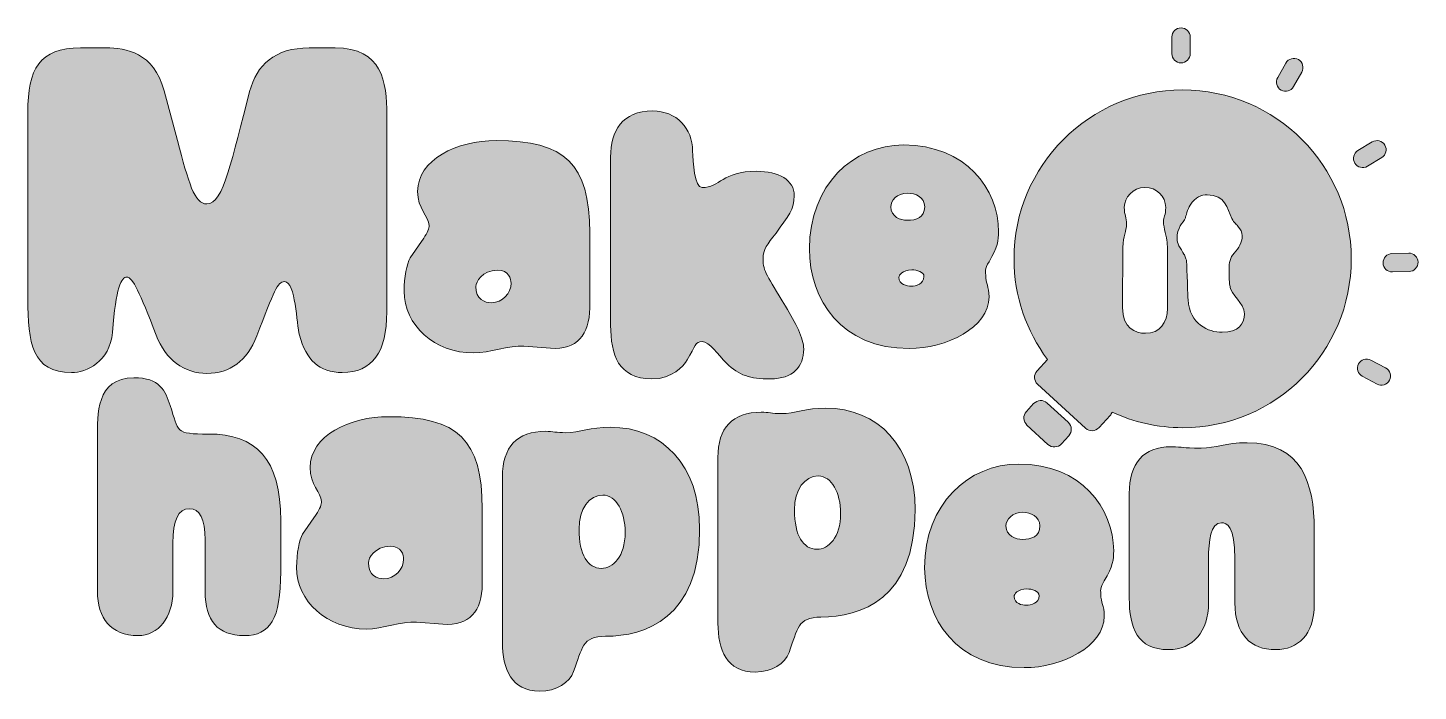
# Model space of a CAD drawing. Header units: inches. Extents: x 0 to 778, y 0 to 371.
import ezdxf

# ---------------------------------------------------------------- set-up
doc = ezdxf.new("R2010")
doc.units = ezdxf.units.IN
doc.header["$MEASUREMENT"] = 0
doc.layers.add('Calque 1', color=7, linetype='Continuous')

msp = doc.modelspace()

# ---------------------------------------------------------------- hatches: boundary and pattern name
at = {"layer": 'Calque 1', "true_color": 0x2c3b50}
h = msp.add_hatch(color=159, dxfattribs=at)
h.dxf.hatch_style = 2
edge = h.paths.add_edge_path()
edge.add_spline(control_points=[(325.93, 147.62), (314.94, 147.62), (308.87, 144.57), (300.9, 144.57), (295.98, 144.57), (293.71, 145.33), (289.91, 145.33), (273.61, 145.33), (265.64, 136.59), (265.64, 119.9), (265.64, 119.9), (265.64, 27.32), (265.64, 27.32), (265.64, 12.51), (270.58, 0), (286.5, 0), (295.98, 0), (303.18, 4.74), (305.45, 11), (310.39, 24.09), (310.01, 30.73), (323.28, 30.73), (345.28, 30.73), (375.98, 40.6), (375.98, 90.68), (375.98, 126.36), (355.13, 147.62), (325.93, 147.62), (325.93, 147.62), (325.93, 147.62), (325.93, 147.62)], knot_values=[0, 0, 0, 0, 1, 1, 1, 2, 2, 2, 3, 3, 3, 4, 4, 4, 5, 5, 5, 6, 6, 6, 7, 7, 7, 8, 8, 8, 9, 9, 9, 10, 10, 10, 10], degree=3, periodic=1)
edge = h.paths.add_edge_path()
edge.add_spline(control_points=[(446.5, 158.3), (435.51, 158.3), (429.43, 155.26), (421.47, 155.26), (416.54, 155.26), (414.27, 156.02), (410.48, 156.02), (394.18, 156.02), (386.2, 147.29), (386.2, 130.6), (386.2, 130.6), (386.2, 38), (386.2, 38), (386.2, 23.21), (391.13, 10.7), (407.06, 10.7), (416.54, 10.7), (423.76, 15.43), (426.01, 21.69), (430.95, 34.78), (430.57, 41.42), (443.86, 41.42), (465.85, 41.42), (496.54, 51.29), (496.54, 101.37), (496.54, 137.05), (475.69, 158.3), (446.5, 158.3), (446.5, 158.3), (446.5, 158.3), (446.5, 158.3)], knot_values=[0, 0, 0, 0, 1, 1, 1, 2, 2, 2, 3, 3, 3, 4, 4, 4, 5, 5, 5, 6, 6, 6, 7, 7, 7, 8, 8, 8, 9, 9, 9, 10, 10, 10, 10], degree=3, periodic=1)
edge = h.paths.add_edge_path()
edge.add_spline(control_points=[(554.6, 127), (526.16, 127), (501.88, 104.62), (501.88, 68.94), (501.88, 40.49), (519.71, 13.16), (557.63, 13.16), (578.48, 13.16), (602.38, 24.93), (602.38, 42), (602.38, 48.44), (600.48, 48.82), (600.48, 54.53), (600.48, 55.66), (599.71, 57.57), (602.38, 61.74), (607.3, 69.7), (607.68, 73.87), (607.68, 78.42), (607.68, 102.33), (589.48, 127), (554.6, 127), (554.6, 127), (554.6, 127), (554.6, 127)], knot_values=[0, 0, 0, 0, 1, 1, 1, 2, 2, 2, 3, 3, 3, 4, 4, 4, 5, 5, 5, 6, 6, 6, 7, 7, 7, 8, 8, 8, 8], degree=3, periodic=1)
edge = h.paths.add_edge_path()
edge.add_spline(control_points=[(682.36, 138.95), (670.22, 138.95), (664.92, 135.92), (656.58, 135.92), (645.21, 135.92), (647.1, 136.67), (639.9, 136.67), (624.35, 136.67), (616.38, 127.57), (616.38, 110.49), (616.38, 110.49), (616.38, 52.06), (616.38, 52.06), (616.38, 35.37), (620.93, 23.22), (638.38, 23.22), (652.03, 23.22), (660.75, 33.46), (660.75, 49.4), (660.75, 49.4), (660.75, 74.06), (660.75, 74.06), (660.75, 83.92), (661.89, 94.18), (667.96, 94.18), (670.98, 94.18), (675.52, 92.28), (675.52, 74.06), (675.52, 74.06), (675.52, 49.4), (675.52, 49.4), (675.52, 31.94), (684.25, 23.22), (698.29, 23.22), (710.8, 23.22), (719.9, 31.56), (719.9, 48.64), (719.9, 48.64), (719.9, 90.39), (719.9, 90.39), (719.9, 116.56), (712.7, 138.95), (682.36, 138.95), (682.36, 138.95), (682.36, 138.95), (682.36, 138.95)], knot_values=[0, 0, 0, 0, 1, 1, 1, 2, 2, 2, 3, 3, 3, 4, 4, 4, 5, 5, 5, 6, 6, 6, 7, 7, 7, 8, 8, 8, 9, 9, 9, 10, 10, 10, 11, 11, 11, 12, 12, 12, 13, 13, 13, 14, 14, 14, 15, 15, 15, 15], degree=3, periodic=1)
edge = h.paths.add_edge_path()
edge.add_spline(control_points=[(101.17, 143.81), (81.96, 143.81), (84.65, 144.95), (79.66, 159.76), (76.97, 168.11), (73.9, 175.31), (59.3, 175.31), (38.16, 175.31), (38.93, 154.06), (38.93, 141.92), (38.93, 141.92), (38.93, 55.78), (38.93, 55.78), (38.93, 41), (46.61, 31.11), (61.6, 31.11), (73.12, 31.11), (81.19, 41.37), (81.19, 55.78), (81.19, 55.78), (81.19, 82.73), (81.19, 82.73), (81.19, 95.63), (84.26, 102.07), (90.41, 102.07), (96.18, 102.07), (99.25, 96.39), (99.25, 84.62), (99.25, 84.62), (99.25, 55.78), (99.25, 55.78), (99.25, 39.47), (106.16, 31.11), (121.15, 31.11), (135.74, 31.11), (141.51, 40.24), (141.51, 66.79), (141.51, 66.79), (141.51, 95.25), (141.51, 95.25), (141.51, 130.16), (127.68, 143.81), (101.17, 143.81), (101.17, 143.81), (101.17, 143.81), (101.17, 143.81)], knot_values=[0, 0, 0, 0, 1, 1, 1, 2, 2, 2, 3, 3, 3, 4, 4, 4, 5, 5, 5, 6, 6, 6, 7, 7, 7, 8, 8, 8, 9, 9, 9, 10, 10, 10, 11, 11, 11, 12, 12, 12, 13, 13, 13, 14, 14, 14, 15, 15, 15, 15], degree=3, periodic=1)
edge = h.paths.add_edge_path()
edge.add_spline(control_points=[(201.97, 153.52), (179.98, 153.52), (157.99, 142.89), (157.99, 125.07), (157.99, 115.57), (164.06, 111.02), (164.44, 106.09), (164.44, 104.58), (163.49, 101.91), (161.4, 98.88), (161.4, 98.88), (153.81, 87.87), (153.81, 87.87), (151.92, 84.45), (150.4, 77.24), (150.4, 69.29), (150.4, 50.3), (167.47, 34.75), (189.47, 34.75), (198.18, 34.75), (209.18, 39.11), (217.51, 38.54), (217.51, 38.54), (232.31, 37.4), (232.31, 37.4), (247.1, 36.28), (254.31, 45), (254.31, 59.8), (254.31, 59.8), (254.31, 101.91), (254.31, 101.91), (254.31, 140.62), (240.64, 153.52), (201.97, 153.52)], knot_values=[0, 0, 0, 0, 1, 1, 1, 2, 2, 2, 3, 3, 3, 4, 4, 4, 5, 5, 5, 6, 6, 6, 7, 7, 7, 8, 8, 8, 9, 9, 9, 10, 10, 10, 11, 11, 11, 11], degree=3, periodic=1)
edge = h.paths.add_edge_path()
edge.add_spline(control_points=[(558.78, 48.06), (556.49, 48.06), (551.94, 48.82), (551.94, 53.01), (551.94, 54.15), (553.83, 57.18), (559.15, 57.18), (561.8, 57.18), (565.96, 56.04), (565.96, 53.39), (565.96, 49.21), (561.42, 48.06), (558.78, 48.06), (558.78, 48.06), (558.78, 48.06), (558.78, 48.06)], knot_values=[0, 0, 0, 0, 1, 1, 1, 2, 2, 2, 3, 3, 3, 4, 4, 4, 5, 5, 5, 5], degree=3, periodic=1)
edge = h.paths.add_edge_path()
edge.add_spline(control_points=[(199.32, 62.83), (195.53, 62.83), (190.6, 64.73), (190.6, 71.93), (190.6, 74.22), (194.01, 81.04), (202.73, 81.04), (209.18, 81.04), (210.32, 76.11), (210.32, 73.84), (210.32, 68.14), (205.38, 62.83), (199.32, 62.83)], knot_values=[0, 0, 0, 0, 1, 1, 1, 2, 2, 2, 3, 3, 3, 4, 4, 4, 4], degree=3, periodic=1)
edge = h.paths.add_edge_path()
edge.add_spline(control_points=[(321.01, 68.68), (313.42, 68.68), (308.49, 76.27), (308.49, 90.68), (308.49, 102.07), (314.18, 109.67), (321.77, 109.67), (329.35, 109.67), (334.28, 100.18), (334.28, 88.79), (334.28, 75.14), (327.45, 68.68), (321.01, 68.68), (321.01, 68.68), (321.01, 68.68), (321.01, 68.68)], knot_values=[0, 0, 0, 0, 1, 1, 1, 2, 2, 2, 3, 3, 3, 4, 4, 4, 5, 5, 5, 5], degree=3, periodic=1)
edge = h.paths.add_edge_path()
edge.add_spline(control_points=[(441.57, 79.37), (433.98, 79.37), (429.04, 86.97), (429.04, 101.37), (429.04, 112.76), (434.74, 120.35), (442.33, 120.35), (449.9, 120.35), (454.84, 110.86), (454.84, 99.49), (454.84, 85.83), (448.03, 79.37), (441.57, 79.37), (441.57, 79.37), (441.57, 79.37), (441.57, 79.37)], knot_values=[0, 0, 0, 0, 1, 1, 1, 2, 2, 2, 3, 3, 3, 4, 4, 4, 5, 5, 5, 5], degree=3, periodic=1)
edge = h.paths.add_edge_path()
edge.add_spline(control_points=[(556.49, 84.87), (553.08, 84.87), (547.38, 86.77), (547.38, 92.48), (547.38, 95.89), (550.81, 100.06), (556.87, 100.06), (561.04, 100.06), (566.34, 97.78), (566.34, 92.48), (566.34, 86.39), (561.8, 84.87), (556.49, 84.87)], knot_values=[0, 0, 0, 0, 1, 1, 1, 2, 2, 2, 3, 3, 3, 4, 4, 4, 4], degree=3, periodic=1)
edge = h.paths.add_edge_path()
edge.add_spline(control_points=[(578.46, 138.35), (578.46, 138.35), (582.55, 142.82), (582.55, 142.82), (584.53, 144.98), (584.38, 148.39), (582.21, 150.38), (582.21, 150.38), (570.43, 161.16), (570.43, 161.16), (568.26, 163.15), (564.89, 162.99), (562.89, 160.82), (562.89, 160.82), (558.81, 156.36), (558.81, 156.36), (556.82, 154.19), (556.98, 150.79), (559.14, 148.81), (559.14, 148.81), (570.91, 138.02), (570.91, 138.02), (573.08, 136.04), (576.48, 136.18), (578.46, 138.35), (578.46, 138.35), (578.46, 138.35), (578.46, 138.35)], knot_values=[0, 0, 0, 0, 1, 1, 1, 2, 2, 2, 3, 3, 3, 4, 4, 4, 5, 5, 5, 6, 6, 6, 7, 7, 7, 8, 8, 8, 9, 9, 9, 9], degree=3, periodic=1)
edge = h.paths.add_edge_path()
edge.add_spline(control_points=[(646.25, 336.24), (594.14, 336.24), (551.9, 293.96), (551.9, 241.81), (551.9, 220.71), (558.9, 201.28), (570.6, 185.55), (570.6, 185.55), (564.77, 179.19), (564.77, 179.19), (562.78, 177.01), (562.93, 173.62), (565.1, 171.63), (565.1, 171.63), (591.93, 147.05), (591.93, 147.05), (594.1, 145.08), (597.5, 145.22), (599.47, 147.39), (599.47, 147.39), (605.68, 154.17), (605.68, 154.17), (606.21, 154.74), (606.56, 155.41), (606.8, 156.11), (618.82, 150.56), (632.16, 147.37), (646.25, 147.37), (698.39, 147.37), (740.63, 189.66), (740.63, 241.81), (740.63, 293.96), (698.39, 336.24), (646.25, 336.24), (646.25, 336.24), (646.25, 336.24), (646.25, 336.24)], knot_values=[0, 0, 0, 0, 1, 1, 1, 2, 2, 2, 3, 3, 3, 4, 4, 4, 5, 5, 5, 6, 6, 6, 7, 7, 7, 8, 8, 8, 9, 9, 9, 10, 10, 10, 11, 11, 11, 12, 12, 12, 12], degree=3, periodic=1)
edge = h.paths.add_edge_path()
edge.add_spline(control_points=[(759.87, 180.77), (759.87, 180.77), (751.61, 185.16), (751.61, 185.16), (749.12, 186.48), (746.01, 185.53), (744.69, 183.04), (743.36, 180.55), (744.32, 177.44), (746.8, 176.12), (746.8, 176.12), (755.06, 171.73), (755.06, 171.73), (757.55, 170.39), (760.67, 171.36), (761.98, 173.85), (763.3, 176.34), (762.35, 179.45), (759.87, 180.77), (759.87, 180.77), (759.87, 180.77), (759.87, 180.77)], knot_values=[0, 0, 0, 0, 1, 1, 1, 2, 2, 2, 3, 3, 3, 4, 4, 4, 5, 5, 5, 6, 6, 6, 7, 7, 7, 7], degree=3, periodic=1)
edge = h.paths.add_edge_path()
edge.add_spline(control_points=[(415.65, 174.66), (428.17, 174.66), (434.23, 181.49), (434.23, 191.36), (434.23, 197.43), (429.69, 205.78), (424, 215.26), (413.77, 232.72), (411.48, 234.24), (411.48, 241.83), (411.48, 247.14), (413.77, 249.79), (418.7, 256.24), (425.51, 265.35), (428.93, 269.53), (428.93, 277.12), (428.93, 285.84), (420.21, 290.77), (407.7, 290.77), (388.74, 290.77), (387.21, 281.67), (377.36, 281.67), (373.19, 281.67), (372.05, 296.08), (372.05, 302.15), (372.05, 314.68), (362.95, 324.54), (349.68, 324.54), (332.61, 324.54), (326.16, 313.16), (326.16, 298.74), (326.16, 298.74), (326.16, 204.64), (326.16, 204.64), (326.16, 188.32), (330.34, 174.66), (349.29, 174.66), (360.68, 174.66), (366.74, 181.49), (369.01, 185.28), (373.56, 193.26), (373.56, 195.54), (377.36, 195.54), (381.53, 195.54), (386.08, 188.32), (391.01, 183.39), (398.21, 176.56), (403.9, 174.66), (415.65, 174.66), (415.65, 174.66), (415.65, 174.66), (415.65, 174.66)], knot_values=[0, 0, 0, 0, 1, 1, 1, 2, 2, 2, 3, 3, 3, 4, 4, 4, 5, 5, 5, 6, 6, 6, 7, 7, 7, 8, 8, 8, 9, 9, 9, 10, 10, 10, 11, 11, 11, 12, 12, 12, 13, 13, 13, 14, 14, 14, 15, 15, 15, 16, 16, 16, 17, 17, 17, 17], degree=3, periodic=1)
edge = h.paths.add_edge_path()
edge.add_spline(control_points=[(43.87, 359.77), (54.84, 359.77), (70.54, 357.27), (76.27, 335.83), (76.27, 335.83), (83.74, 307.89), (83.74, 307.89), (89.98, 284.44), (93.23, 272.48), (100.2, 272.48), (109.67, 272.48), (114.15, 297.92), (124.12, 335.33), (128.11, 350.29), (138.09, 359.77), (157.52, 359.77), (157.52, 359.77), (171.98, 359.77), (171.98, 359.77), (198.4, 359.77), (200.89, 340.82), (200.89, 322.35), (200.89, 322.35), (200.89, 212.11), (200.89, 212.11), (200.89, 189.67), (192.91, 178.2), (175.97, 178.2), (163.01, 178.2), (155.78, 185.18), (152.04, 199.14), (150.29, 205.13), (150.05, 229.08), (143.57, 229.08), (139.59, 229.08), (138.09, 224.09), (128.11, 198.65), (122.64, 184.68), (113.16, 177.7), (100.2, 177.7), (87.74, 177.7), (77.02, 185.18), (71.79, 199.14), (62.57, 223.09), (58.82, 231.57), (55.35, 231.57), (52.35, 231.57), (49.36, 226.09), (47.36, 200.64), (45.86, 184.18), (32.9, 178.2), (24.43, 178.2), (2.5, 178.2), (0, 194.66), (0, 219.6), (0, 219.6), (0, 323.85), (0, 323.85), (0, 347.8), (6.49, 359.77), (29.42, 359.77), (29.42, 359.77), (43.87, 359.77), (43.87, 359.77), (43.87, 359.77), (43.87, 359.77), (43.87, 359.77)], knot_values=[0, 0, 0, 0, 1, 1, 1, 2, 2, 2, 3, 3, 3, 4, 4, 4, 5, 5, 5, 6, 6, 6, 7, 7, 7, 8, 8, 8, 9, 9, 9, 10, 10, 10, 11, 11, 11, 12, 12, 12, 13, 13, 13, 14, 14, 14, 15, 15, 15, 16, 16, 16, 17, 17, 17, 18, 18, 18, 19, 19, 19, 20, 20, 20, 21, 21, 21, 22, 22, 22, 22], degree=3, periodic=1)
edge = h.paths.add_edge_path()
edge.add_spline(control_points=[(249.59, 189.17), (258.31, 189.17), (269.31, 193.53), (277.65, 192.96), (277.65, 192.96), (292.45, 191.82), (292.45, 191.82), (307.23, 190.69), (314.43, 199.41), (314.43, 214.21), (314.43, 214.21), (314.43, 256.33), (314.43, 256.33), (314.43, 295.03), (300.78, 307.94), (262.11, 307.94), (240.11, 307.94), (218.12, 297.3), (218.12, 279.48), (218.12, 269.99), (224.19, 265.43), (224.57, 260.5), (224.57, 258.98), (223.62, 256.33), (221.53, 253.29), (221.53, 253.29), (213.95, 242.29), (213.95, 242.29), (212.06, 238.88), (210.53, 231.67), (210.53, 223.69), (210.53, 204.72), (227.6, 189.17), (249.59, 189.17), (249.59, 189.17), (249.59, 189.17), (249.59, 189.17)], knot_values=[0, 0, 0, 0, 1, 1, 1, 2, 2, 2, 3, 3, 3, 4, 4, 4, 5, 5, 5, 6, 6, 6, 7, 7, 7, 8, 8, 8, 9, 9, 9, 10, 10, 10, 11, 11, 11, 12, 12, 12, 12], degree=3, periodic=1)
edge = h.paths.add_edge_path()
edge.add_spline(control_points=[(493.18, 191.63), (514.03, 191.63), (537.92, 203.4), (537.92, 220.47), (537.92, 226.92), (536.04, 227.3), (536.04, 232.99), (536.04, 234.13), (535.28, 236.02), (537.92, 240.2), (542.86, 248.17), (543.23, 252.34), (543.23, 256.9), (543.23, 280.81), (525.03, 305.47), (490.14, 305.47), (461.71, 305.47), (437.44, 283.08), (437.44, 247.41), (437.44, 218.95), (455.26, 191.63), (493.18, 191.63)], knot_values=[0, 0, 0, 0, 1, 1, 1, 2, 2, 2, 3, 3, 3, 4, 4, 4, 5, 5, 5, 6, 6, 6, 7, 7, 7, 7], degree=3, periodic=1)
edge = h.paths.add_edge_path()
edge.add_spline(control_points=[(637.79, 214.08), (637.79, 206.29), (633.5, 200.15), (625.51, 200.15), (619.78, 200.15), (612.5, 203.01), (612.61, 214.49), (612.61, 214.49), (612.81, 248.1), (612.81, 248.1), (612.81, 255.07), (614.85, 256.91), (614.85, 261.23), (614.85, 265.12), (613.62, 265.94), (613.62, 270.65), (613.62, 275.98), (618.33, 281.72), (625.1, 281.72), (631.64, 281.72), (636.78, 277), (636.78, 270.45), (636.78, 265.94), (635.55, 265.53), (635.55, 262.46), (635.55, 260.82), (635.96, 258.77), (636.56, 256.5), (637.59, 252.4), (637.79, 249.54), (637.79, 246.26), (637.79, 246.26), (637.79, 214.08), (637.79, 214.08), (637.79, 214.08), (637.79, 214.08), (637.79, 214.08)], knot_values=[0, 0, 0, 0, 1, 1, 1, 2, 2, 2, 3, 3, 3, 4, 4, 4, 5, 5, 5, 6, 6, 6, 7, 7, 7, 8, 8, 8, 9, 9, 9, 10, 10, 10, 11, 11, 11, 12, 12, 12, 12], degree=3, periodic=1)
edge = h.paths.add_edge_path()
edge.add_spline(control_points=[(668.3, 200.76), (660.73, 200.76), (650.08, 205.06), (649.27, 219.01), (649.27, 219.62), (648.64, 236.63), (648.45, 240.32), (648.45, 241.14), (648.03, 242.37), (647.22, 244), (646.81, 244.42), (646.59, 245.44), (644.13, 249.13), (643.52, 250.56), (643.11, 251.79), (643.11, 253.02), (643.11, 259.38), (646.4, 261.84), (647.82, 264.71), (648.03, 265.32), (649.05, 269.63), (650.49, 271.88), (653.36, 276.39), (657.04, 277.62), (659.91, 277.62), (670.35, 277.62), (670.97, 270.24), (673.84, 264.3), (675.07, 261.84), (676.5, 261.02), (677.53, 259.59), (678.55, 258.15), (679.57, 256.91), (679.57, 254.66), (679.57, 250.77), (677.73, 248.1), (675.07, 245.03), (672.81, 242.57), (672.21, 239.5), (672.21, 236.22), (672.21, 230.28), (672.51, 228.64), (672.61, 227), (673.12, 221.26), (680.8, 217.57), (680.8, 211.01), (680.8, 205.27), (677.53, 200.76), (668.3, 200.76), (668.3, 200.76), (668.3, 200.76), (668.3, 200.76)], knot_values=[0, 0, 0, 0, 1, 1, 1, 2, 2, 2, 3, 3, 3, 4, 4, 4, 5, 5, 5, 6, 6, 6, 7, 7, 7, 8, 8, 8, 9, 9, 9, 10, 10, 10, 11, 11, 11, 12, 12, 12, 13, 13, 13, 14, 14, 14, 15, 15, 15, 16, 16, 16, 17, 17, 17, 17], degree=3, periodic=1)
edge = h.paths.add_edge_path()
edge.add_spline(control_points=[(262.87, 235.46), (269.31, 235.46), (270.44, 230.53), (270.44, 228.24), (270.44, 222.55), (265.52, 217.24), (259.45, 217.24), (255.66, 217.24), (250.73, 219.14), (250.73, 226.35), (250.73, 228.62), (254.14, 235.46), (262.87, 235.46)], knot_values=[0, 0, 0, 0, 1, 1, 1, 2, 2, 2, 3, 3, 3, 4, 4, 4, 4], degree=3, periodic=1)
edge = h.paths.add_edge_path()
edge.add_spline(control_points=[(494.31, 226.54), (492.04, 226.54), (487.5, 227.3), (487.5, 231.47), (487.5, 232.61), (489.39, 235.64), (494.7, 235.64), (497.35, 235.64), (501.52, 234.51), (501.52, 231.85), (501.52, 227.68), (496.97, 226.54), (494.31, 226.54)], knot_values=[0, 0, 0, 0, 1, 1, 1, 2, 2, 2, 3, 3, 3, 4, 4, 4, 4], degree=3, periodic=1)
edge = h.paths.add_edge_path()
edge.add_spline(control_points=[(772.75, 244.96), (772.75, 244.96), (763.4, 244.71), (763.4, 244.71), (760.59, 244.64), (758.36, 242.28), (758.42, 239.46), (758.5, 236.64), (760.86, 234.4), (763.68, 234.48), (763.68, 234.48), (773.02, 234.72), (773.02, 234.72), (775.84, 234.79), (778.08, 237.16), (778, 239.97), (777.94, 242.79), (775.57, 245.03), (772.75, 244.96), (772.75, 244.96), (772.75, 244.96), (772.75, 244.96)], knot_values=[0, 0, 0, 0, 1, 1, 1, 2, 2, 2, 3, 3, 3, 4, 4, 4, 5, 5, 5, 6, 6, 6, 7, 7, 7, 7], degree=3, periodic=1)
edge = h.paths.add_edge_path()
edge.add_spline(control_points=[(492.42, 278.53), (496.6, 278.53), (501.9, 276.24), (501.9, 270.93), (501.9, 264.86), (497.35, 263.35), (492.04, 263.35), (488.64, 263.35), (482.94, 265.24), (482.94, 270.93), (482.94, 274.35), (486.36, 278.53), (492.42, 278.53), (492.42, 278.53), (492.42, 278.53), (492.42, 278.53)], knot_values=[0, 0, 0, 0, 1, 1, 1, 2, 2, 2, 3, 3, 3, 4, 4, 4, 5, 5, 5, 5], degree=3, periodic=1)
edge = h.paths.add_edge_path()
edge.add_spline(control_points=[(749.65, 293.58), (749.65, 293.58), (757.66, 298.4), (757.66, 298.4), (760.07, 299.85), (760.86, 303.01), (759.41, 305.43), (757.96, 307.84), (754.8, 308.63), (752.38, 307.18), (752.38, 307.18), (744.37, 302.36), (744.37, 302.36), (741.95, 300.91), (741.17, 297.75), (742.62, 295.33), (744.07, 292.92), (747.23, 292.13), (749.65, 293.58), (749.65, 293.58), (749.65, 293.58), (749.65, 293.58)], knot_values=[0, 0, 0, 0, 1, 1, 1, 2, 2, 2, 3, 3, 3, 4, 4, 4, 5, 5, 5, 6, 6, 6, 7, 7, 7, 7], degree=3, periodic=1)
edge = h.paths.add_edge_path()
edge.add_spline(control_points=[(701.37, 336.18), (703.82, 334.79), (706.96, 335.66), (708.34, 338.12), (708.34, 338.12), (712.94, 346.26), (712.94, 346.26), (714.34, 348.71), (713.46, 351.85), (711.02, 353.24), (708.57, 354.62), (705.42, 353.75), (704.05, 351.3), (704.05, 351.3), (699.44, 343.16), (699.44, 343.16), (698.05, 340.71), (698.93, 337.57), (701.37, 336.18), (701.37, 336.18), (701.37, 336.18), (701.37, 336.18)], knot_values=[0, 0, 0, 0, 1, 1, 1, 2, 2, 2, 3, 3, 3, 4, 4, 4, 5, 5, 5, 6, 6, 6, 7, 7, 7, 7], degree=3, periodic=1)
edge = h.paths.add_edge_path()
edge.add_spline(control_points=[(645.37, 351.4), (648.18, 351.4), (650.49, 353.7), (650.49, 356.52), (650.49, 356.52), (650.49, 365.87), (650.49, 365.87), (650.49, 368.69), (648.18, 371), (645.37, 371), (642.56, 371), (640.25, 368.69), (640.25, 365.87), (640.25, 365.87), (640.25, 356.52), (640.25, 356.52), (640.25, 353.7), (642.56, 351.4), (645.37, 351.4)], knot_values=[0, 0, 0, 0, 1, 1, 1, 2, 2, 2, 3, 3, 3, 4, 4, 4, 5, 5, 5, 6, 6, 6, 6], degree=3, periodic=1)

# ---------------------------------------------------------------- linework, layer by layer
at = {"layer": 'Calque 1', "lineweight": 0}
for points, knots in [([(645.37, 351.4), (648.18, 351.4), (650.49, 353.7), (650.49, 356.52), (650.49, 356.52), (650.49, 365.87), (650.49, 365.87), (650.49, 368.69), (648.18, 371), (645.37, 371), (642.56, 371), (640.25, 368.69), (640.25, 365.87), (640.25, 365.87), (640.25, 356.52), (640.25, 356.52), (640.25, 353.7), (642.56, 351.4), (645.37, 351.4)], [0, 0, 0, 0, 1, 1, 1, 2, 2, 2, 3, 3, 3, 4, 4, 4, 5, 5, 5, 6, 6, 6, 6]), ([(43.87, 359.77), (54.84, 359.77), (70.54, 357.27), (76.27, 335.83), (76.27, 335.83), (83.74, 307.89), (83.74, 307.89), (89.98, 284.44), (93.23, 272.48), (100.2, 272.48), (109.67, 272.48), (114.15, 297.92), (124.12, 335.33), (128.11, 350.29), (138.09, 359.77), (157.52, 359.77), (157.52, 359.77), (171.98, 359.77), (171.98, 359.77), (198.4, 359.77), (200.89, 340.82), (200.89, 322.35), (200.89, 322.35), (200.89, 212.11), (200.89, 212.11), (200.89, 189.67), (192.91, 178.2), (175.97, 178.2), (163.01, 178.2), (155.78, 185.18), (152.04, 199.14), (150.29, 205.13), (150.05, 229.08), (143.57, 229.08), (139.59, 229.08), (138.09, 224.09), (128.11, 198.65), (122.64, 184.68), (113.16, 177.7), (100.2, 177.7), (87.74, 177.7), (77.02, 185.18), (71.79, 199.14), (62.57, 223.09), (58.82, 231.57), (55.35, 231.57), (52.35, 231.57), (49.36, 226.09), (47.36, 200.64), (45.86, 184.18), (32.9, 178.2), (24.43, 178.2), (2.5, 178.2), (0, 194.66), (0, 219.6), (0, 219.6), (0, 323.85), (0, 323.85), (0, 347.8), (6.49, 359.77), (29.42, 359.77), (29.42, 359.77), (43.87, 359.77), (43.87, 359.77), (43.87, 359.77), (43.87, 359.77), (43.87, 359.77)], [0, 0, 0, 0, 1, 1, 1, 2, 2, 2, 3, 3, 3, 4, 4, 4, 5, 5, 5, 6, 6, 6, 7, 7, 7, 8, 8, 8, 9, 9, 9, 10, 10, 10, 11, 11, 11, 12, 12, 12, 13, 13, 13, 14, 14, 14, 15, 15, 15, 16, 16, 16, 17, 17, 17, 18, 18, 18, 19, 19, 19, 20, 20, 20, 21, 21, 21, 22, 22, 22, 22]), ([(701.37, 336.18), (703.82, 334.79), (706.96, 335.66), (708.34, 338.12), (708.34, 338.12), (712.94, 346.26), (712.94, 346.26), (714.34, 348.71), (713.46, 351.85), (711.02, 353.24), (708.57, 354.62), (705.42, 353.75), (704.05, 351.3), (704.05, 351.3), (699.44, 343.16), (699.44, 343.16), (698.05, 340.71), (698.93, 337.57), (701.37, 336.18), (701.37, 336.18), (701.37, 336.18), (701.37, 336.18)], [0, 0, 0, 0, 1, 1, 1, 2, 2, 2, 3, 3, 3, 4, 4, 4, 5, 5, 5, 6, 6, 6, 7, 7, 7, 7]), ([(646.25, 336.24), (594.14, 336.24), (551.9, 293.96), (551.9, 241.81), (551.9, 220.71), (558.9, 201.28), (570.6, 185.55), (570.6, 185.55), (564.77, 179.19), (564.77, 179.19), (562.78, 177.01), (562.93, 173.62), (565.1, 171.63), (565.1, 171.63), (591.93, 147.05), (591.93, 147.05), (594.1, 145.08), (597.5, 145.22), (599.47, 147.39), (599.47, 147.39), (605.68, 154.17), (605.68, 154.17), (606.21, 154.74), (606.56, 155.41), (606.8, 156.11), (618.82, 150.56), (632.16, 147.37), (646.25, 147.37), (698.39, 147.37), (740.63, 189.66), (740.63, 241.81), (740.63, 293.96), (698.39, 336.24), (646.25, 336.24), (646.25, 336.24), (646.25, 336.24), (646.25, 336.24)], [0, 0, 0, 0, 1, 1, 1, 2, 2, 2, 3, 3, 3, 4, 4, 4, 5, 5, 5, 6, 6, 6, 7, 7, 7, 8, 8, 8, 9, 9, 9, 10, 10, 10, 11, 11, 11, 12, 12, 12, 12]), ([(415.65, 174.66), (428.17, 174.66), (434.23, 181.49), (434.23, 191.36), (434.23, 197.43), (429.69, 205.78), (424, 215.26), (413.77, 232.72), (411.48, 234.24), (411.48, 241.83), (411.48, 247.14), (413.77, 249.79), (418.7, 256.24), (425.51, 265.35), (428.93, 269.53), (428.93, 277.12), (428.93, 285.84), (420.21, 290.77), (407.7, 290.77), (388.74, 290.77), (387.21, 281.67), (377.36, 281.67), (373.19, 281.67), (372.05, 296.08), (372.05, 302.15), (372.05, 314.68), (362.95, 324.54), (349.68, 324.54), (332.61, 324.54), (326.16, 313.16), (326.16, 298.74), (326.16, 298.74), (326.16, 204.64), (326.16, 204.64), (326.16, 188.32), (330.34, 174.66), (349.29, 174.66), (360.68, 174.66), (366.74, 181.49), (369.01, 185.28), (373.56, 193.26), (373.56, 195.54), (377.36, 195.54), (381.53, 195.54), (386.08, 188.32), (391.01, 183.39), (398.21, 176.56), (403.9, 174.66), (415.65, 174.66), (415.65, 174.66), (415.65, 174.66), (415.65, 174.66)], [0, 0, 0, 0, 1, 1, 1, 2, 2, 2, 3, 3, 3, 4, 4, 4, 5, 5, 5, 6, 6, 6, 7, 7, 7, 8, 8, 8, 9, 9, 9, 10, 10, 10, 11, 11, 11, 12, 12, 12, 13, 13, 13, 14, 14, 14, 15, 15, 15, 16, 16, 16, 17, 17, 17, 17]), ([(249.59, 189.17), (258.31, 189.17), (269.31, 193.53), (277.65, 192.96), (277.65, 192.96), (292.45, 191.82), (292.45, 191.82), (307.23, 190.69), (314.43, 199.41), (314.43, 214.21), (314.43, 214.21), (314.43, 256.33), (314.43, 256.33), (314.43, 295.03), (300.78, 307.94), (262.11, 307.94), (240.11, 307.94), (218.12, 297.3), (218.12, 279.48), (218.12, 269.99), (224.19, 265.43), (224.57, 260.5), (224.57, 258.98), (223.62, 256.33), (221.53, 253.29), (221.53, 253.29), (213.95, 242.29), (213.95, 242.29), (212.06, 238.88), (210.53, 231.67), (210.53, 223.69), (210.53, 204.72), (227.6, 189.17), (249.59, 189.17), (249.59, 189.17), (249.59, 189.17), (249.59, 189.17)], [0, 0, 0, 0, 1, 1, 1, 2, 2, 2, 3, 3, 3, 4, 4, 4, 5, 5, 5, 6, 6, 6, 7, 7, 7, 8, 8, 8, 9, 9, 9, 10, 10, 10, 11, 11, 11, 12, 12, 12, 12]), ([(493.18, 191.63), (514.03, 191.63), (537.92, 203.4), (537.92, 220.47), (537.92, 226.92), (536.04, 227.3), (536.04, 232.99), (536.04, 234.13), (535.28, 236.02), (537.92, 240.2), (542.86, 248.17), (543.23, 252.34), (543.23, 256.9), (543.23, 280.81), (525.03, 305.47), (490.14, 305.47), (461.71, 305.47), (437.44, 283.08), (437.44, 247.41), (437.44, 218.95), (455.26, 191.63), (493.18, 191.63)], [0, 0, 0, 0, 1, 1, 1, 2, 2, 2, 3, 3, 3, 4, 4, 4, 5, 5, 5, 6, 6, 6, 7, 7, 7, 7]), ([(749.65, 293.58), (749.65, 293.58), (757.66, 298.4), (757.66, 298.4), (760.07, 299.85), (760.86, 303.01), (759.41, 305.43), (757.96, 307.84), (754.8, 308.63), (752.38, 307.18), (752.38, 307.18), (744.37, 302.36), (744.37, 302.36), (741.95, 300.91), (741.17, 297.75), (742.62, 295.33), (744.07, 292.92), (747.23, 292.13), (749.65, 293.58), (749.65, 293.58), (749.65, 293.58), (749.65, 293.58)], [0, 0, 0, 0, 1, 1, 1, 2, 2, 2, 3, 3, 3, 4, 4, 4, 5, 5, 5, 6, 6, 6, 7, 7, 7, 7]), ([(637.79, 214.08), (637.79, 206.29), (633.5, 200.15), (625.51, 200.15), (619.78, 200.15), (612.5, 203.01), (612.61, 214.49), (612.61, 214.49), (612.81, 248.1), (612.81, 248.1), (612.81, 255.07), (614.85, 256.91), (614.85, 261.23), (614.85, 265.12), (613.62, 265.94), (613.62, 270.65), (613.62, 275.98), (618.33, 281.72), (625.1, 281.72), (631.64, 281.72), (636.78, 277), (636.78, 270.45), (636.78, 265.94), (635.55, 265.53), (635.55, 262.46), (635.55, 260.82), (635.96, 258.77), (636.56, 256.5), (637.59, 252.4), (637.79, 249.54), (637.79, 246.26), (637.79, 246.26), (637.79, 214.08), (637.79, 214.08), (637.79, 214.08), (637.79, 214.08), (637.79, 214.08)], [0, 0, 0, 0, 1, 1, 1, 2, 2, 2, 3, 3, 3, 4, 4, 4, 5, 5, 5, 6, 6, 6, 7, 7, 7, 8, 8, 8, 9, 9, 9, 10, 10, 10, 11, 11, 11, 12, 12, 12, 12]), ([(492.42, 278.53), (496.6, 278.53), (501.9, 276.24), (501.9, 270.93), (501.9, 264.86), (497.35, 263.35), (492.04, 263.35), (488.64, 263.35), (482.94, 265.24), (482.94, 270.93), (482.94, 274.35), (486.36, 278.53), (492.42, 278.53), (492.42, 278.53), (492.42, 278.53), (492.42, 278.53)], [0, 0, 0, 0, 1, 1, 1, 2, 2, 2, 3, 3, 3, 4, 4, 4, 5, 5, 5, 5]), ([(668.3, 200.76), (660.73, 200.76), (650.08, 205.06), (649.27, 219.01), (649.27, 219.62), (648.64, 236.63), (648.45, 240.32), (648.45, 241.14), (648.03, 242.37), (647.22, 244), (646.81, 244.42), (646.59, 245.44), (644.13, 249.13), (643.52, 250.56), (643.11, 251.79), (643.11, 253.02), (643.11, 259.38), (646.4, 261.84), (647.82, 264.71), (648.03, 265.32), (649.05, 269.63), (650.49, 271.88), (653.36, 276.39), (657.04, 277.62), (659.91, 277.62), (670.35, 277.62), (670.97, 270.24), (673.84, 264.3), (675.07, 261.84), (676.5, 261.02), (677.53, 259.59), (678.55, 258.15), (679.57, 256.91), (679.57, 254.66), (679.57, 250.77), (677.73, 248.1), (675.07, 245.03), (672.81, 242.57), (672.21, 239.5), (672.21, 236.22), (672.21, 230.28), (672.51, 228.64), (672.61, 227), (673.12, 221.26), (680.8, 217.57), (680.8, 211.01), (680.8, 205.27), (677.53, 200.76), (668.3, 200.76), (668.3, 200.76), (668.3, 200.76), (668.3, 200.76)], [0, 0, 0, 0, 1, 1, 1, 2, 2, 2, 3, 3, 3, 4, 4, 4, 5, 5, 5, 6, 6, 6, 7, 7, 7, 8, 8, 8, 9, 9, 9, 10, 10, 10, 11, 11, 11, 12, 12, 12, 13, 13, 13, 14, 14, 14, 15, 15, 15, 16, 16, 16, 17, 17, 17, 17]), ([(772.75, 244.96), (772.75, 244.96), (763.4, 244.71), (763.4, 244.71), (760.59, 244.64), (758.36, 242.28), (758.42, 239.46), (758.5, 236.64), (760.86, 234.4), (763.68, 234.48), (763.68, 234.48), (773.02, 234.72), (773.02, 234.72), (775.84, 234.79), (778.08, 237.16), (778, 239.97), (777.94, 242.79), (775.57, 245.03), (772.75, 244.96), (772.75, 244.96), (772.75, 244.96), (772.75, 244.96)], [0, 0, 0, 0, 1, 1, 1, 2, 2, 2, 3, 3, 3, 4, 4, 4, 5, 5, 5, 6, 6, 6, 7, 7, 7, 7]), ([(262.87, 235.46), (269.31, 235.46), (270.44, 230.53), (270.44, 228.24), (270.44, 222.55), (265.52, 217.24), (259.45, 217.24), (255.66, 217.24), (250.73, 219.14), (250.73, 226.35), (250.73, 228.62), (254.14, 235.46), (262.87, 235.46)], [0, 0, 0, 0, 1, 1, 1, 2, 2, 2, 3, 3, 3, 4, 4, 4, 4]), ([(494.31, 226.54), (492.04, 226.54), (487.5, 227.3), (487.5, 231.47), (487.5, 232.61), (489.39, 235.64), (494.7, 235.64), (497.35, 235.64), (501.52, 234.51), (501.52, 231.85), (501.52, 227.68), (496.97, 226.54), (494.31, 226.54)], [0, 0, 0, 0, 1, 1, 1, 2, 2, 2, 3, 3, 3, 4, 4, 4, 4]), ([(759.87, 180.77), (759.87, 180.77), (751.61, 185.16), (751.61, 185.16), (749.12, 186.48), (746.01, 185.53), (744.69, 183.04), (743.36, 180.55), (744.32, 177.44), (746.8, 176.12), (746.8, 176.12), (755.06, 171.73), (755.06, 171.73), (757.55, 170.39), (760.67, 171.36), (761.98, 173.85), (763.3, 176.34), (762.35, 179.45), (759.87, 180.77), (759.87, 180.77), (759.87, 180.77), (759.87, 180.77)], [0, 0, 0, 0, 1, 1, 1, 2, 2, 2, 3, 3, 3, 4, 4, 4, 5, 5, 5, 6, 6, 6, 7, 7, 7, 7]), ([(101.17, 143.81), (81.96, 143.81), (84.65, 144.95), (79.66, 159.76), (76.97, 168.11), (73.9, 175.31), (59.3, 175.31), (38.16, 175.31), (38.93, 154.06), (38.93, 141.92), (38.93, 141.92), (38.93, 55.78), (38.93, 55.78), (38.93, 41), (46.61, 31.11), (61.6, 31.11), (73.12, 31.11), (81.19, 41.37), (81.19, 55.78), (81.19, 55.78), (81.19, 82.73), (81.19, 82.73), (81.19, 95.63), (84.26, 102.07), (90.41, 102.07), (96.18, 102.07), (99.25, 96.39), (99.25, 84.62), (99.25, 84.62), (99.25, 55.78), (99.25, 55.78), (99.25, 39.47), (106.16, 31.11), (121.15, 31.11), (135.74, 31.11), (141.51, 40.24), (141.51, 66.79), (141.51, 66.79), (141.51, 95.25), (141.51, 95.25), (141.51, 130.16), (127.68, 143.81), (101.17, 143.81), (101.17, 143.81), (101.17, 143.81), (101.17, 143.81)], [0, 0, 0, 0, 1, 1, 1, 2, 2, 2, 3, 3, 3, 4, 4, 4, 5, 5, 5, 6, 6, 6, 7, 7, 7, 8, 8, 8, 9, 9, 9, 10, 10, 10, 11, 11, 11, 12, 12, 12, 13, 13, 13, 14, 14, 14, 15, 15, 15, 15]), ([(446.5, 158.3), (435.51, 158.3), (429.43, 155.26), (421.47, 155.26), (416.54, 155.26), (414.27, 156.02), (410.48, 156.02), (394.18, 156.02), (386.2, 147.29), (386.2, 130.6), (386.2, 130.6), (386.2, 38), (386.2, 38), (386.2, 23.21), (391.13, 10.7), (407.06, 10.7), (416.54, 10.7), (423.76, 15.43), (426.01, 21.69), (430.95, 34.78), (430.57, 41.42), (443.86, 41.42), (465.85, 41.42), (496.54, 51.29), (496.54, 101.37), (496.54, 137.05), (475.69, 158.3), (446.5, 158.3), (446.5, 158.3), (446.5, 158.3), (446.5, 158.3)], [0, 0, 0, 0, 1, 1, 1, 2, 2, 2, 3, 3, 3, 4, 4, 4, 5, 5, 5, 6, 6, 6, 7, 7, 7, 8, 8, 8, 9, 9, 9, 10, 10, 10, 10]), ([(578.46, 138.35), (578.46, 138.35), (582.55, 142.82), (582.55, 142.82), (584.53, 144.98), (584.38, 148.39), (582.21, 150.38), (582.21, 150.38), (570.43, 161.16), (570.43, 161.16), (568.26, 163.15), (564.89, 162.99), (562.89, 160.82), (562.89, 160.82), (558.81, 156.36), (558.81, 156.36), (556.82, 154.19), (556.98, 150.79), (559.14, 148.81), (559.14, 148.81), (570.91, 138.02), (570.91, 138.02), (573.08, 136.04), (576.48, 136.18), (578.46, 138.35), (578.46, 138.35), (578.46, 138.35), (578.46, 138.35)], [0, 0, 0, 0, 1, 1, 1, 2, 2, 2, 3, 3, 3, 4, 4, 4, 5, 5, 5, 6, 6, 6, 7, 7, 7, 8, 8, 8, 9, 9, 9, 9]), ([(201.97, 153.52), (179.98, 153.52), (157.99, 142.89), (157.99, 125.07), (157.99, 115.57), (164.06, 111.02), (164.44, 106.09), (164.44, 104.58), (163.49, 101.91), (161.4, 98.88), (161.4, 98.88), (153.81, 87.87), (153.81, 87.87), (151.92, 84.45), (150.4, 77.24), (150.4, 69.29), (150.4, 50.3), (167.47, 34.75), (189.47, 34.75), (198.18, 34.75), (209.18, 39.11), (217.51, 38.54), (217.51, 38.54), (232.31, 37.4), (232.31, 37.4), (247.1, 36.28), (254.31, 45), (254.31, 59.8), (254.31, 59.8), (254.31, 101.91), (254.31, 101.91), (254.31, 140.62), (240.64, 153.52), (201.97, 153.52)], [0, 0, 0, 0, 1, 1, 1, 2, 2, 2, 3, 3, 3, 4, 4, 4, 5, 5, 5, 6, 6, 6, 7, 7, 7, 8, 8, 8, 9, 9, 9, 10, 10, 10, 11, 11, 11, 11]), ([(325.93, 147.62), (314.94, 147.62), (308.87, 144.57), (300.9, 144.57), (295.98, 144.57), (293.71, 145.33), (289.91, 145.33), (273.61, 145.33), (265.64, 136.59), (265.64, 119.9), (265.64, 119.9), (265.64, 27.32), (265.64, 27.32), (265.64, 12.51), (270.58, 0), (286.5, 0), (295.98, 0), (303.18, 4.74), (305.45, 11), (310.39, 24.09), (310.01, 30.73), (323.28, 30.73), (345.28, 30.73), (375.98, 40.6), (375.98, 90.68), (375.98, 126.36), (355.13, 147.62), (325.93, 147.62), (325.93, 147.62), (325.93, 147.62), (325.93, 147.62)], [0, 0, 0, 0, 1, 1, 1, 2, 2, 2, 3, 3, 3, 4, 4, 4, 5, 5, 5, 6, 6, 6, 7, 7, 7, 8, 8, 8, 9, 9, 9, 10, 10, 10, 10]), ([(682.36, 138.95), (670.22, 138.95), (664.92, 135.92), (656.58, 135.92), (645.21, 135.92), (647.1, 136.67), (639.9, 136.67), (624.35, 136.67), (616.38, 127.57), (616.38, 110.49), (616.38, 110.49), (616.38, 52.06), (616.38, 52.06), (616.38, 35.37), (620.93, 23.22), (638.38, 23.22), (652.03, 23.22), (660.75, 33.46), (660.75, 49.4), (660.75, 49.4), (660.75, 74.06), (660.75, 74.06), (660.75, 83.92), (661.89, 94.18), (667.96, 94.18), (670.98, 94.18), (675.52, 92.28), (675.52, 74.06), (675.52, 74.06), (675.52, 49.4), (675.52, 49.4), (675.52, 31.94), (684.25, 23.22), (698.29, 23.22), (710.8, 23.22), (719.9, 31.56), (719.9, 48.64), (719.9, 48.64), (719.9, 90.39), (719.9, 90.39), (719.9, 116.56), (712.7, 138.95), (682.36, 138.95), (682.36, 138.95), (682.36, 138.95), (682.36, 138.95)], [0, 0, 0, 0, 1, 1, 1, 2, 2, 2, 3, 3, 3, 4, 4, 4, 5, 5, 5, 6, 6, 6, 7, 7, 7, 8, 8, 8, 9, 9, 9, 10, 10, 10, 11, 11, 11, 12, 12, 12, 13, 13, 13, 14, 14, 14, 15, 15, 15, 15]), ([(554.6, 127), (526.16, 127), (501.88, 104.62), (501.88, 68.94), (501.88, 40.49), (519.71, 13.16), (557.63, 13.16), (578.48, 13.16), (602.38, 24.93), (602.38, 42), (602.38, 48.44), (600.48, 48.82), (600.48, 54.53), (600.48, 55.66), (599.71, 57.57), (602.38, 61.74), (607.3, 69.7), (607.68, 73.87), (607.68, 78.42), (607.68, 102.33), (589.48, 127), (554.6, 127), (554.6, 127), (554.6, 127), (554.6, 127)], [0, 0, 0, 0, 1, 1, 1, 2, 2, 2, 3, 3, 3, 4, 4, 4, 5, 5, 5, 6, 6, 6, 7, 7, 7, 8, 8, 8, 8]), ([(441.57, 79.37), (433.98, 79.37), (429.04, 86.97), (429.04, 101.37), (429.04, 112.76), (434.74, 120.35), (442.33, 120.35), (449.9, 120.35), (454.84, 110.86), (454.84, 99.49), (454.84, 85.83), (448.03, 79.37), (441.57, 79.37), (441.57, 79.37), (441.57, 79.37), (441.57, 79.37)], [0, 0, 0, 0, 1, 1, 1, 2, 2, 2, 3, 3, 3, 4, 4, 4, 5, 5, 5, 5]), ([(321.01, 68.68), (313.42, 68.68), (308.49, 76.27), (308.49, 90.68), (308.49, 102.07), (314.18, 109.67), (321.77, 109.67), (329.35, 109.67), (334.28, 100.18), (334.28, 88.79), (334.28, 75.14), (327.45, 68.68), (321.01, 68.68), (321.01, 68.68), (321.01, 68.68), (321.01, 68.68)], [0, 0, 0, 0, 1, 1, 1, 2, 2, 2, 3, 3, 3, 4, 4, 4, 5, 5, 5, 5]), ([(556.49, 84.87), (553.08, 84.87), (547.38, 86.77), (547.38, 92.48), (547.38, 95.89), (550.81, 100.06), (556.87, 100.06), (561.04, 100.06), (566.34, 97.78), (566.34, 92.48), (566.34, 86.39), (561.8, 84.87), (556.49, 84.87)], [0, 0, 0, 0, 1, 1, 1, 2, 2, 2, 3, 3, 3, 4, 4, 4, 4]), ([(199.32, 62.83), (195.53, 62.83), (190.6, 64.73), (190.6, 71.93), (190.6, 74.22), (194.01, 81.04), (202.73, 81.04), (209.18, 81.04), (210.32, 76.11), (210.32, 73.84), (210.32, 68.14), (205.38, 62.83), (199.32, 62.83)], [0, 0, 0, 0, 1, 1, 1, 2, 2, 2, 3, 3, 3, 4, 4, 4, 4]), ([(558.78, 48.06), (556.49, 48.06), (551.94, 48.82), (551.94, 53.01), (551.94, 54.15), (553.83, 57.18), (559.15, 57.18), (561.8, 57.18), (565.96, 56.04), (565.96, 53.39), (565.96, 49.21), (561.42, 48.06), (558.78, 48.06), (558.78, 48.06), (558.78, 48.06), (558.78, 48.06)], [0, 0, 0, 0, 1, 1, 1, 2, 2, 2, 3, 3, 3, 4, 4, 4, 5, 5, 5, 5])]:
    msp.add_open_spline(points, degree=3, knots=knots, dxfattribs=at)

doc.saveas('drawing.dxf')
